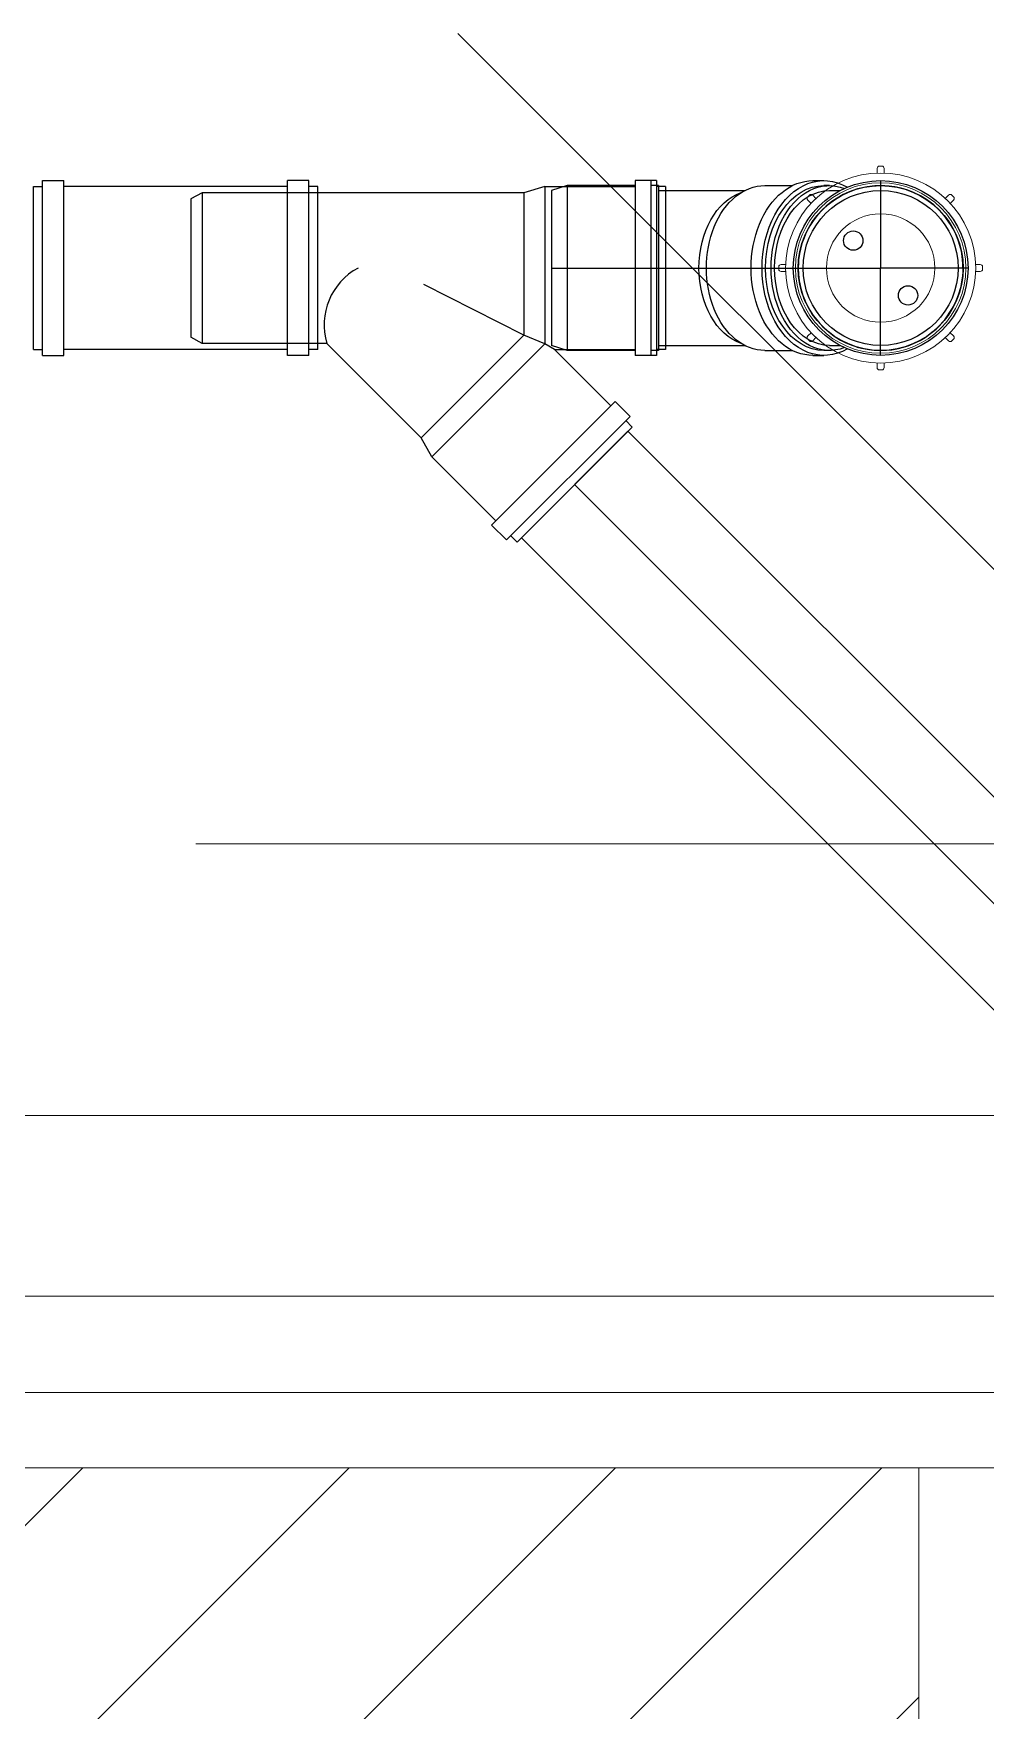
# Model space of a CAD drawing. Header units: metres. Extents: x 1587 to 89247, y -60 to 14723.
# Drawn here: x 48901 to 49216, y 10360 to 10916 of the extents above; entities that cross this region are included whole.
import ezdxf

# ---------------------------------------------------------------- set-up
doc = ezdxf.new("R2010")
doc.units = ezdxf.units.M
doc.header["$LTSCALE"] = 10
doc.linetypes.add('DASHED2', pattern=[9.524999999999999, 6.35, -3.175])
doc.layers.get('0').update_dxf_attribs({"color": 253, "lineweight": 0})
doc.layers.add('Furniture', color=7, linetype='Continuous', lineweight=13)
doc.layers.add('PL-DR-FITTING', color=3, linetype='Continuous', lineweight=0)
for name, color, linetype in [('SN-PV', 11, 'Continuous'), ('SN-PV-25', 11, 'Continuous'), ('SN-PV-50', 11, 'Continuous'), ('SN-PV-50-SingleLine', 3, 'Continuous')]:
    doc.layers.add(name, color=color, linetype=linetype)

# ---------------------------------------------------------------- blocks, each defined once
blk = doc.blocks.new('sink')
at = {"layer": 'Furniture'}
for p, q in [((1378.816855997262, 144.5268671417571), (1377.016855997262, 144.5268671417571)), ((1378.816855997262, 144.501867141757), (1377.016855997262, 144.501867141757)), ((1378.736855992262, 144.4699234746981), (1377.096856002262, 144.4699234746981)), ((1378.664356012257, 144.4099234616983), (1378.044356013257, 144.4099234538442))]:
    blk.add_line(p, q, dxfattribs=at)
at = {"layer": 'Furniture', "linetype": 'DASHED2'}
for p, q in [((1378.404073386732, 144.3198156019866), (1378.084073405732, 144.3198156019866)), ((1378.31713211707, 144.0508699372917), (1378.090857960526, 144.2771440938363))]:
    blk.add_line(p, q, dxfattribs=at)
blk = doc.blocks.new('A$C1A8E281D')
at = {"ltscale": 75}
for p, q in [((0.757016024153927, 65.79762328346987), (-0.757016024153927, 65.79762328346987)), ((-2.257016024153927, 61.28074066380577), (-2.257016024153927, 64.29762328346987)), ((2.257016024153927, 61.28074066380577), (2.257016024153927, 64.29762328346987)), ((-45.99065444555526, 47.06123677384312), (-47.06123677384676, 45.99065444555163)), ((-44.92797861544022, 41.73607594358327), (-47.06123677384858, 43.86933410198981)), ((-41.73607594358691, 44.92797861543659), (-43.86933410199526, 47.06123677384312)), ((41.73607594358327, 44.92797861544022), (43.86933410198981, 47.0612367738504)), ((44.92797861543659, 41.73607594358691), (47.06123677384312, 43.86933410199708)), ((47.06123677384312, 45.99065444555526), (45.99065444555163, 47.06123677384676)), ((-65.7976232834717, 0.757016024152108), (-65.7976232834717, -0.757016024155746)), ((-61.28074066380759, 2.257016024152108), (-64.2976232834717, 2.257016024152108)), ((61.28074066380213, 2.257016024152108), (64.29762328346624, 2.257016024152108)), ((65.79762328346624, -0.757016024152108), (65.79762328346624, 0.757016024152108)), ((-61.28074066380759, -2.257016024155746), (-64.2976232834717, -2.257016024155746)), ((61.28074066380213, -2.257016024152108), (64.29762328346624, -2.257016024152108)), ((-44.92797861543841, -41.73607594358327), (-47.06123677384858, -43.86933410198981)), ((44.92797861543659, -41.73607594358327), (47.06123677384494, -43.86933410198981)), ((-47.06123677385222, -45.99065444555163), (-45.99065444555708, -47.06123677384312)), ((-41.73607594358873, -44.92797861543659), (-43.8693341019989, -47.06123677384312)), ((41.73607594358509, -44.92797861543659), (43.86933410199345, -47.06123677384312)), ((45.99065444555163, -47.06123677384312), (47.06123677384312, -45.99065444555163)), ((-2.257016024155746, -61.28074066380577), (-2.257016024155746, -64.29762328346987)), ((2.257016024152108, -61.28074066380577), (2.257016024152108, -64.29762328346987)), ((-0.757016024155746, -65.79762328346987), (0.757016024152108, -65.79762328346987))]:
    blk.add_line(p, q, dxfattribs=at)
blk.add_circle((0, 0), 61.32229038154037, dxfattribs=at)
at = {"color": 8, "lineweight": 13, "ltscale": 75}
for radius in [54.99999999999454, 34.99999999999454]:
    blk.add_circle((0, 0), radius, dxfattribs=at)
at = {"ltscale": 75}
for centre, start, end in [((-0.757016024153927, 64.29762328346987), 90, 180), ((0.757016024153927, 64.29762328346987), 0, 90), ((-46.00057660206767, 44.92999427377072), 135.0000000000737, 224.9999999999263), ((-44.92999427377617, 46.00057660206221), 44.9999999999263, 135.0000000000737), ((44.92999427377072, 46.00057660206949), 44.9999999999263, 135.0000000000737), ((46.00057660206221, 44.92999427377799), 315.0000000000737, 44.9999999999263), ((-64.2976232834717, 0.757016024152108), 90, 180), ((64.29762328346624, 0.757016024152108), 0, 90), ((-64.2976232834717, -0.757016024155746), 180, 270), ((64.29762328346624, -0.757016024152108), 270, 0), ((-46.00057660207131, -44.92999427377072), 135.0000000000737, 224.9999999999263), ((-44.92999427377617, -46.00057660206221), 224.9999999999263, 315.0000000000737), ((44.92999427377254, -46.00057660206221), 225.0000000001474, 314.9999999998526), ((46.00057660206403, -44.92999427377072), 314.9999999998526, 45.00000000014739), ((-0.757016024155746, -64.29762328346987), 180, 270), ((0.757016024152108, -64.29762328346987), 270, 0)]:
    blk.add_arc(centre, 1.5, start, end, dxfattribs=at)

msp = doc.modelspace()

# ---------------------------------------------------------------- hatches: boundary and pattern name
at = {"transparency": 33554687}
h = msp.add_hatch(dxfattribs=at)
h.set_pattern_fill('ANSI31', color=256, scale=500)
h.set_pattern_definition([(44.99999999999999, (-1245644.885124491, -146475.1511834717), (-44.19417382415922, 44.19417382415922), [])])
h.paths.add_polyline_path([(48394.33967959054, 10440.28068750152), (48394.33967959054, 10140.28068750156), (49194.33967959054, 10140.28068750156), (49194.33967959054, 10440.28068750152)])

# ---------------------------------------------------------------- linework, layer by layer
for p, q in [((49194.33967959054, 10440.2806875022), (48514.3396795903, 10440.28068750174)), ((49194.33967959054, 10440.28068750152), (50434.3396795903, 10440.2806875022))]:
    msp.add_line(p, q)
msp.add_lwpolyline([(48394.33967959054, 10140.28068750156), (48394.33967959054, 10440.28068750152), (49194.33967959054, 10440.28068750152), (49194.33967959054, 10140.28068750156)], close=True)
at = {"layer": 'SN-PV'}
for p, q in [((48900.6493138011, 10811.4555389384), (48900.6493138011, 10865.4555389384)), ((48900.6493138011, 10865.4555389384), (48903.6493138011, 10865.4555389384)), ((48903.6493138011, 10809.4555389384), (48903.6493138011, 10867.4555389384)), ((48910.6493138011, 10809.4555389384), (48910.6493138011, 10867.4555389384)), ((48984.9493138011, 10809.4555389384), (48984.9493138011, 10867.4555389384)), ((48991.9493138011, 10809.4555389384), (48991.9493138011, 10867.4555389384)), ((48994.9493138011, 10811.4555389384), (48994.9493138011, 10865.4555389384)), ((49070.3156527079, 10865.45553893845), (49063.3156527079, 10863.45553893845)), ((49070.3156527079, 10865.45553893845), (49070.3156527079, 10813.29015472329)), ((49070.3156527079, 10865.45553893845), (49100.3156527079, 10865.45553893845)), ((49077.69153923113, 10865.81014886424), (49072.54969525483, 10864.16475879502)), ((49072.54969525483, 10864.16475879502), (49072.54969526481, 10812.74631908189)), ((49100.31565270291, 10865.81014886923), (49077.69153923113, 10865.81014886923)), ((49077.69153923113, 10865.81014886923), (49077.69153924111, 10811.10092901765)), ((49107.3156527079, 10867.45553893845), (49100.3156527079, 10867.45553893845)), ((49100.3156527079, 10867.45553893845), (49100.3156527079, 10809.45553893845)), ((49100.31565270291, 10867.45553894344), (49100.3156527129, 10809.45553894344)), ((49105.45749667921, 10867.45553894344), (49100.31565270291, 10867.45553894344)), ((49105.45749667921, 10867.45553894344), (49105.4574966892, 10809.45553894344)), ((49108.02841866736, 10865.81014886923), (49105.45749667921, 10865.81014886923)), ((49107.3156527079, 10867.45553893845), (49107.3156527079, 10809.45553893845)), ((49110.3156527079, 10865.45553893845), (49107.3156527079, 10865.45553893845)), ((49108.02841866736, 10865.81014886923), (49108.02841866737, 10811.10092901766)), ((49108.02841866736, 10864.16475879502), (49136.64660458153, 10864.16475879502)), ((49110.3156527079, 10865.45553893845), (49110.3156527079, 10811.45553893845)), ((49143.25382407181, 10865.81014886923), (49152.44247512682, 10865.81014886923)), ((49159.25148811841, 10867.45553894344), (49162.88732086155, 10867.45553893347)), ((49164.70523723173, 10865.81014885925), (49162.88732086201, 10865.81014885925)), ((49164.70523723048, 10864.16475879502), (49168.30013452237, 10864.16475879502)), ((48956.5458313319, 10863.45553893845), (48952.8156527079, 10861.45553893845)), ((48952.8156527079, 10861.45553893845), (48952.8156527079, 10815.45553893845)), ((48956.5458313319, 10863.45553893845), (48956.5458313319, 10813.45553893845)), ((49063.3156527079, 10863.45553893845), (49063.3156527079, 10816.1896496599)), ((48956.5458313319, 10813.45553893845), (48952.8156527079, 10815.45553893845)), ((49029.27092781752, 10782.14492476951), (49063.3156527079, 10816.1896496599)), ((49032.80646172345, 10775.78096373883), (49070.3156527079, 10813.29015472329)), ((49077.69153923113, 10811.10092900768), (49072.54969525483, 10812.74631908189)), ((49073.49941889198, 10811.45553893845), (49100.3156527079, 10811.45553893845)), ((49073.49941889198, 10811.45553893845), (49092.20343134312, 10792.75152648731)), ((49100.31565271289, 10811.10092901765), (49077.69153924111, 10811.10092901765)), ((49107.3156527079, 10809.45553893845), (49100.3156527079, 10809.45553893845)), ((49105.4574966892, 10809.45553894344), (49100.3156527129, 10809.45553894344)), ((49108.02841866737, 10811.10092901766), (49105.4574966892, 10811.10092901765)), ((49108.02841866737, 10812.74631908189), (49136.64660458153, 10812.74631908189)), ((49143.25330164466, 10811.10092901765), (49152.44247510677, 10811.10092901765)), ((49159.25095021413, 10809.45553894344), (49162.88732086155, 10809.45553894344)), ((49164.70523723173, 10811.10092901765), (49162.88732086201, 10811.10092901765)), ((49164.70523723048, 10812.74631908189), (49168.30013452239, 10812.74631908189)), ((49052.60545159668, 10753.15354674086), (49093.61764490549, 10794.16574004968)), ((49098.5673923738, 10789.21599258138), (49093.61764490549, 10794.16574004968)), ((49057.55519906498, 10748.20379927256), (49098.5673923738, 10789.21599258138)), ((49099.27449915498, 10785.68045867545), (49097.15317881142, 10787.80177901901)), ((49032.80646172345, 10775.78096373883), (49029.27092781752, 10782.14492476951)), ((49061.09073297091, 10747.49669249137), (49099.27449915498, 10785.68045867545)), ((49032.80646172345, 10775.78096373883), (49054.01966515904, 10754.56776030324)), ((49057.55519906498, 10748.20379927256), (49052.60545159668, 10753.15354674086)), ((49061.09073297091, 10747.49669249137), (49058.96941262735, 10749.61801283493))]:
    msp.add_line(p, q, dxfattribs=at)
at = {"layer": 'SN-PV', "extrusion": (0, 0, -1)}
for p, q in [((49174.07442766046, 10864.72057752499), (49171.30167552194, 10863.7493578463)), ((49177.27087198019, 10865.44625519515), (49174.07442766046, 10864.72057752499)), ((49179.77103241338, 10865.74078131132), (49177.27087198019, 10865.44625519515)), ((49181.71788449856, 10865.81014886782), (49179.77103241338, 10865.74078131132)), ((49184.52900708272, 10865.66532163154), (49181.71788449856, 10865.81014886782)), ((49186.43180890207, 10865.40092075252), (49184.52900708272, 10865.66532163154)), ((49188.52605304968, 10864.94937832363), (49186.43180890207, 10865.40092075252)), ((49190.72142919881, 10864.28596416179), (49188.52605304968, 10864.94937832363)), ((49192.6338412382, 10863.53773527063), (49190.72142919881, 10864.28596416179)), ((49163.64254004449, 10858.98738267579), (49162.357409729, 10857.78030804665)), ((49165.53109077975, 10860.50689702571), (49163.64254004449, 10858.98738267579)), ((49167.26615235674, 10861.68100174308), (49165.53109077975, 10860.50689702571)), ((49169.29426452592, 10862.82618421435), (49167.26615235674, 10861.68100174308)), ((49171.30167552194, 10863.7493578463), (49169.29426452592, 10862.82618421435)), ((49194.9182392318, 10862.41436443772), (49192.6338412382, 10863.53773527063)), ((49196.90691429858, 10861.20566109465), (49194.9182392318, 10862.41436443772)), ((49199.33253732305, 10859.383957184), (49196.90691429858, 10861.20566109465)), ((49201.25179078254, 10857.60498252506), (49199.33253732305, 10859.383957184)), ((49159.313036272, 10854.14940590401), (49158.20071112047, 10852.42755528159)), ((49160.88854949862, 10856.18724748129), (49159.313036272, 10854.14940590401)), ((49162.357409729, 10857.78030804665), (49160.88854949862, 10856.18724748129)), ((49202.81356794189, 10855.8695225277), (49201.25179078254, 10857.60498252506)), ((49205.13257024793, 10852.59863533373), (49202.81356794189, 10855.8695225277)), ((49205.78142711757, 10851.46402082571), (49204.77654621033, 10853.17195169599)), ((49204.77654621033, 10853.17195169599), (49205.13257024793, 10852.59863533373)), ((49156.285456187, 10848.52858587396), (49155.60632746039, 10846.60791732948)), ((49157.01807159546, 10850.21113024387), (49156.285456187, 10848.52858587396)), ((49158.20071112047, 10852.42755528159), (49157.01807159546, 10850.21113024387)), ((49206.30963555931, 10850.435541616), (49205.78142711757, 10851.46402082571)), ((49205.78142711757, 10851.46402082571), (49205.78142711757, 10851.46402082571)), ((49206.8791844031, 10849.18790454449), (49206.30963555931, 10850.435541616)), ((49207.44609556103, 10847.74713944174), (49206.8791844031, 10849.18790454449)), ((49208.03300418832, 10845.92475309399), (49207.44609556103, 10847.74713944174)), ((49154.79261434099, 10843.28301357118), (49154.50334327951, 10841.22021443923)), ((49155.09328693566, 10844.73291808914), (49154.79261434099, 10843.28301357118)), ((49155.60632746039, 10846.60791732948), (49155.09328693566, 10844.73291808914)), ((49208.49667867933, 10844.03862649033), (49208.03300418832, 10845.92475309399)), ((49208.78666065034, 10842.39965379889), (49208.49667867933, 10844.03862649033)), ((49209.03232745266, 10839.93739267453), (49208.78666065034, 10842.39965379889)), ((49154.41799838434, 10840.18496154114), (49154.36327456919, 10838.45553893845)), ((49154.36327456919, 10838.45553893845), (49154.440061932, 10836.40734939277)), ((49154.50334327951, 10841.22021443923), (49154.41799838434, 10840.18496154114)), ((49154.440061932, 10836.40734939277), (49154.69946375049, 10834.18007116662)), ((49208.94736711137, 10835.84211952577), (49209.04282331928, 10837.18180316062)), ((49209.04282331928, 10837.18180316062), (49209.03232745266, 10839.93739267453)), ((49209.04282331928, 10837.18180316062), (49209.04282331928, 10837.18180316062)), ((49154.69946375049, 10834.18007116662), (49155.22740633724, 10831.63430362714)), ((49155.22740633724, 10831.63430362714), (49155.92938185389, 10829.33261091431)), ((49207.59189718273, 10829.57803072911), (49208.38834798125, 10832.37597793405)), ((49208.38834798125, 10832.37597793405), (49208.68310029662, 10833.85642800786)), ((49208.68310029662, 10833.85642800786), (49208.94736711137, 10835.84211952577)), ((49155.92938185389, 10829.33261091431), (49156.52751754969, 10827.7915763837)), ((49156.9325779349, 10826.88128894403), (49156.27874803729, 10828.39944523898)), ((49156.27874803729, 10828.39944523898), (49156.93788145022, 10826.86993868159)), ((49156.52751754969, 10827.7915763837), (49156.9325779349, 10826.88128894403)), ((49156.93788145022, 10826.86993868159), (49158.18441432115, 10824.51098925778)), ((49205.39030364325, 10824.74819578867), (49205.90434917376, 10825.67705659887)), ((49205.90434917376, 10825.67705659887), (49206.82921017143, 10827.60675986712)), ((49206.82921017143, 10827.60675986712), (49207.59189718273, 10829.57803072911)), ((49207.59189718273, 10829.57803072911), (49207.59189718273, 10829.57803072911)), ((49158.18441432115, 10824.51098925778), (49158.7475892925, 10823.60157574562)), ((49158.7475892925, 10823.60157574562), (49159.34610098814, 10822.71457369007)), ((49159.34610098814, 10822.71457369007), (49159.95658605929, 10821.88084211996)), ((49159.95658605929, 10821.88084211996), (49159.95658605929, 10821.88084211996)), ((49159.95658605929, 10821.88084211996), (49161.53461728102, 10819.99177960257)), ((49161.53461728102, 10819.99177960257), (49162.52548859778, 10818.96383239501)), ((49201.12905536201, 10819.18169318578), (49202.01116536708, 10820.11276281325)), ((49202.01116536708, 10820.11276281325), (49203.0091595602, 10821.28124737701)), ((49203.0091595602, 10821.28124737701), (49205.39030364325, 10824.74819578867)), ((49162.52548859778, 10818.96383239501), (49162.52548859778, 10818.96383239501)), ((49162.52548859778, 10818.96383239501), (49164.47197013613, 10817.2222367414)), ((49164.47197013613, 10817.2222367414), (49164.47197013613, 10817.2222367414)), ((49164.47197013613, 10817.2222367414), (49166.25525171692, 10815.89048472075)), ((49166.25525171692, 10815.89048472075), (49166.25525171692, 10815.89048472075)), ((49166.25525171692, 10815.89048472075), (49168.44736042388, 10814.53550810296)), ((49168.44736042388, 10814.53550810296), (49170.16710098775, 10813.65928751462)), ((49192.61887825445, 10813.36683591255), (49194.83294695432, 10814.44991832225)), ((49194.83294695432, 10814.44991832225), (49196.47266567727, 10815.42140954843)), ((49196.47266567727, 10815.42140954843), (49198.85260755788, 10817.13240713124)), ((49198.85260755788, 10817.13240713124), (49200.11411997355, 10818.21070738231)), ((49200.11411997355, 10818.21070738231), (49201.12905536201, 10819.18169318578)), ((49170.16710098775, 10813.65928751462), (49171.26993998348, 10813.17481229151)), ((49171.26993998348, 10813.17481229151), (49172.4777354636, 10812.70880457855)), ((49172.4777354636, 10812.70880457855), (49173.52749571753, 10812.35587963027)), ((49173.52749571753, 10812.35587963027), (49173.90701236259, 10812.23980013782)), ((49173.90701236259, 10812.23980013782), (49175.40502909929, 10811.83933069807)), ((49175.40502909929, 10811.83933069807), (49175.4050294959, 10811.839330604)), ((49175.4050294959, 10811.839330604), (49177.74220659996, 10811.39138054337)), ((49177.74220659996, 10811.39138054337), (49177.74220659996, 10811.39138054337)), ((49177.74220659996, 10811.39138054337), (49179.59488357516, 10811.18343686569)), ((49179.59488357516, 10811.18343686569), (49179.59488357516, 10811.18343686569)), ((49179.59488357516, 10811.18343686569), (49181.71788449856, 10811.10092900909)), ((49181.71788449856, 10811.10092900909), (49183.66410865235, 10811.17025176879)), ((49181.71788449856, 10811.10092900909), (49181.71788449856, 10811.10092900909)), ((49183.66410865235, 10811.17025176879), (49185.42093556235, 10811.35273286221)), ((49185.42093556235, 10811.35273286221), (49187.63529673293, 10811.74863127702)), ((49187.63529673293, 10811.74863127702), (49189.31706873303, 10812.17765692033)), ((49189.31706873303, 10812.17765692033), (49190.85737276272, 10812.67290062006)), ((49190.85737276272, 10812.67290062006), (49192.61887825445, 10813.36683591255)), ((49097.86028559261, 10784.26624511307), (49062.50494653328, 10748.91090605375))]:
    msp.add_line(p, q, dxfattribs=at)
at = {"layer": 'SN-PV', "ltscale": 500}
for p, q in [((49181.71788449855, 10867.45553893942), (49181.71788449855, 10838.45553893845)), ((49072.54969525982, 10838.45553893845), (49181.71788449855, 10838.45553893845)), ((49152.71788449759, 10838.45553893845), (49181.71788449856, 10838.45553893845)), ((49210.71788449952, 10838.45553893846), (49181.71788449855, 10838.45553893845)), ((49181.71788449855, 10809.45553893749), (49181.71788449855, 10838.45553893846))]:
    msp.add_line(p, q, dxfattribs=at)
at = {"layer": 'SN-PV', "linetype": 'Continuous'}
for p, q in [((49063.3156527079, 10863.45553893845), (48956.5458313319, 10863.45553893845)), ((49063.3156527079, 10816.1896496599), (49030.18247059345, 10832.96343215879)), ((49070.3156527079, 10813.29015472329), (49063.3156527079, 10816.1896496599)), ((48997.96031364857, 10813.45553893845), (48956.5458313319, 10813.45553893845)), ((49029.27092781752, 10782.14492476951), (48997.96031364857, 10813.45553893845)), ((49073.49941889198, 10811.45553893845), (49070.3156527079, 10813.29015472329))]:
    msp.add_line(p, q, dxfattribs=at)
at = {"layer": 'SN-PV'}
for centre, radius in [((49181.71788449856, 10838.45553893845), 29.00000000096913), ((49181.71788449856, 10838.45553893845), 27.35460992936675), ((49181.71788449856, 10838.45553893845), 25.70921985756168), ((49172.62830264841, 10847.54512078861), 3.21365248219521), ((49190.80746634871, 10829.36595708831), 3.21365248219521)]:
    msp.add_circle(centre, radius, dxfattribs=at)
at = {"layer": 'SN-PV', "linetype": 'Continuous'}
msp.add_arc((49018.49904166412, 10819.5927801812), 21.43606956902637, 118.3631647988347, 196.6368352009829, dxfattribs=at)
at = {"layer": 'SN-PV', "extrusion": (0, 0, -1)}
for centre, major_axis, ratio, start_param, end_param in [((49162.88732086155, 10838.45553893845), (1.091775811345405e-15, 28.99999999501149), 0.7071067814981133, 2.751397855210459, 6.673380105558766), ((49143.25382407181, 10838.45553893845), (1.034936462875544e-15, 27.35460993077663), 0.7071067809983846, 3.141565644483915, 6.283185307179585), ((49159.25148811841, 10838.45553893845), (1.091775813560778e-15, 29.00000000498864), 0.7071067812440566, 3.141566422157673, 6.283185307179585), ((49162.88732086201, 10838.45553893845), (1.034936460660431e-15, 27.35460992080063), 0.7071067814997894, 3.141592653589793, 6.283185307179585), ((49164.70523723173, 10838.45553893845), (1.034936460660447e-15, 27.35460992080071), 0.7071067813161149, 2.878209642825392, 6.546568317943814), ((49164.70523723048, 10838.45553893845), (9.780971121907766e-16, 25.70921985656671), 0.7071067811380259, 3.141592653589793, 6.283185307179585), ((49139.61799135534, 10838.45553893845), (-9.393623283979857e-13, 25.7092198565634), 0.7071067820075259, 3.373916957870444, 6.050861002899313)]:
    msp.add_ellipse(centre, major_axis=major_axis, ratio=ratio, start_param=start_param, end_param=end_param, dxfattribs=at)
at = {"layer": 'SN-PV-25'}
for p, q in [((48903.6493138011, 10867.4555389384), (48910.6493138011, 10867.4555389384)), ((48984.94931380112, 10865.4555389384), (48910.6493138011, 10865.4555389384)), ((48991.9493138011, 10867.4555389384), (48984.9493138011, 10867.4555389384)), ((48994.9493138011, 10865.4555389384), (48991.9493138011, 10865.4555389384)), ((48900.6493138011, 10811.4555389384), (48903.6493138011, 10811.4555389384)), ((48903.6493138011, 10809.4555389384), (48910.6493138011, 10809.4555389384)), ((48984.94931380112, 10811.4555389384), (48910.6493138011, 10811.4555389384)), ((48991.9493138011, 10809.4555389384), (48984.9493138011, 10809.4555389384)), ((48994.9493138011, 10811.4555389384), (48991.9493138011, 10811.4555389384)), ((49110.3156527079, 10811.45553893845), (49107.3156527079, 10811.45553893845))]:
    msp.add_line(p, q, dxfattribs=at)
at = {"layer": 'SN-PV-50', "extrusion": (0, 0, -1)}
for p, q in [((49371.06586427892, 10511.06066642676), (49097.86028559261, 10784.26624511307)), ((49062.50494653328, 10748.91090605375), (49335.71052521959, 10475.70532736743))]:
    msp.add_line(p, q, dxfattribs=at)
at = {"layer": 'SN-PV-50'}
for p, q in [((49097.86028559261, 10784.26624511307), (49371.06586427892, 10511.06066642676)), ((49062.50494653328, 10748.91090605375), (49335.71052521959, 10475.70532736743))]:
    msp.add_line(p, q, dxfattribs=at)
at = {"layer": 'SN-PV-50-SingleLine'}
for p, q in [((49080.18261606294, 10766.58857558341), (49353.38819474926, 10493.3829968971)), ((49353.38819474926, 10493.3829968971), (49080.18261606294, 10766.58857558341))]:
    msp.add_line(p, q, dxfattribs=at)

# ---------------------------------------------------------------- block references
at = {"layer": 'Furniture', "lineweight": 9, "xscale": 1000, "yscale": 1000, "zscale": 1000, "rotation": 180}
msp.add_blockref('sink', (1427358.593517184, 154967.1478642592), dxfattribs=at)
at = {"layer": 'PL-DR-FITTING', "lineweight": 25, "xscale": -0.5141843457327938, "yscale": 0.5141843457327938, "zscale": 0.5141843457327938, "rotation": 315.0000000000002}
msp.add_blockref('A$C1A8E281D', (49181.71788449855, 10838.45553893846), dxfattribs=at)

doc.saveas('drawing.dxf')
